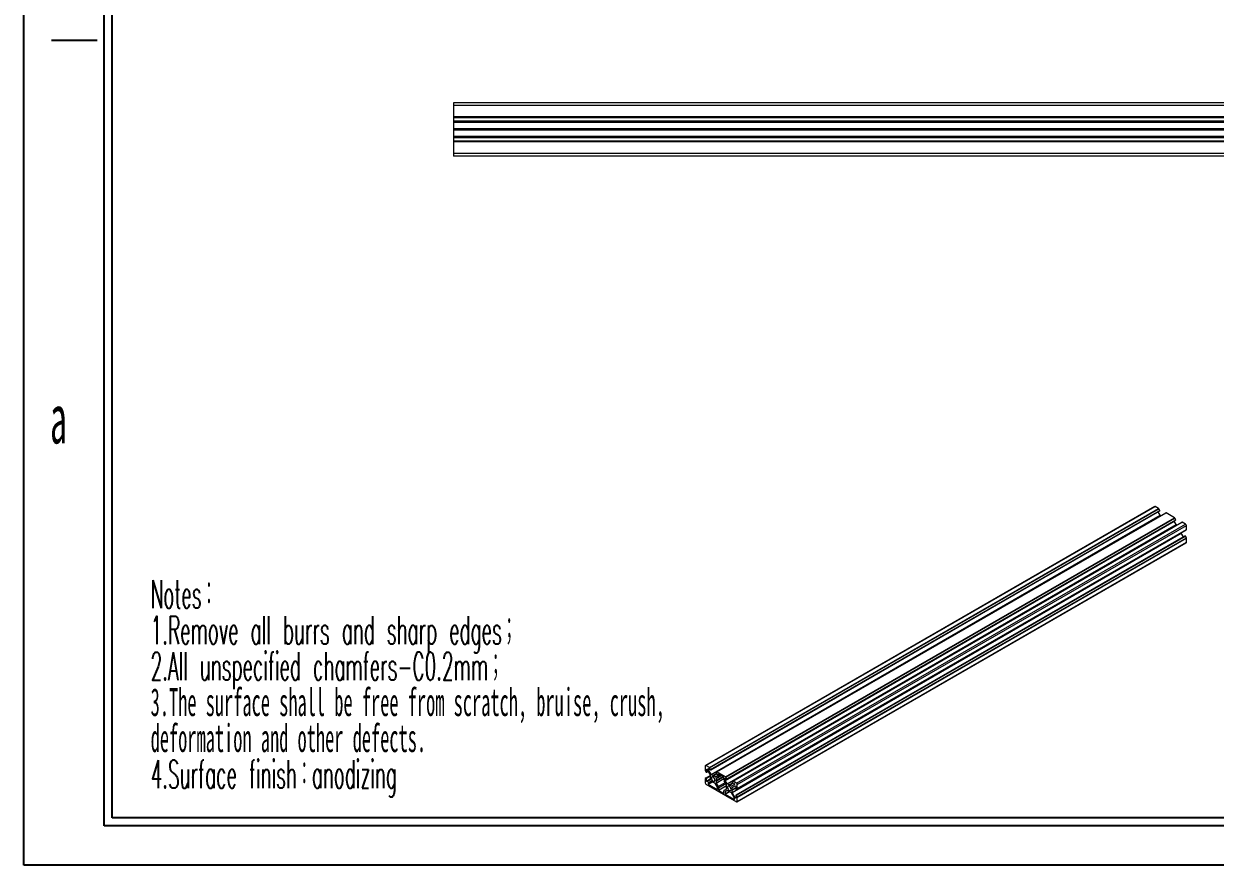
# Model space of a CAD drawing. Header units: millimetres. Extents: x 2 to 295, y 1 to 209.
# Drawn here: x 1.6 to 151.1, y 1.3 to 106.9 of the extents above; entities that cross this region are included whole.
import ezdxf

# ---------------------------------------------------------------- set-up
doc = ezdxf.new("R2010")
doc.units = ezdxf.units.MM
doc.layers.add('SLD-0', color=179, linetype='Continuous')
doc.styles.add('SLDTEXTSTYLE3', font='TXT', dxfattribs={"width": 0.484, "bigfont": 'bigfont'})
doc.styles.add('SLDTEXTSTYLE4', font='TXT', dxfattribs={"width": 0.484})
doc.styles.add('SLDTEXTSTYLE7', font='TXT', dxfattribs={"width": 0.5025})

# ---------------------------------------------------------------- blocks, each defined once
blk = doc.blocks.new('SW_NOTE_1')
at = {"layer": 'SLD-0', "color": 0, "char_height": 3.5, "attachment_point": 1}
for s, insert, style in [('Notes\\M+18146', (0, 4.51), 'SLDTEXTSTYLE3'), ('1.Remove all burrs and sharp edges\\M+18147', (0, -0.01), 'SLDTEXTSTYLE3'), ('2.All unspecified chamfers-C0.2mm\\M+18147', (0, -4.53), 'SLDTEXTSTYLE3'), ('3.The surface shall be free from scratch, bruise, crush,', (0, -9.05), 'SLDTEXTSTYLE4'), ('deformation and other defects.', (0, -13.57), 'SLDTEXTSTYLE4'), ('4.Surface finish\\M+18146anodizing', (0, -18.09), 'SLDTEXTSTYLE3')]:
    blk.add_mtext(s, dxfattribs=dict(at, insert=insert, style=style))

msp = doc.modelspace()

# ---------------------------------------------------------------- linework, layer by layer
at = {"color": 7, "linetype": 'Continuous', "lineweight": 15}
for p, q in [((241.5091, 96.9919), (55.5091, 96.9919)), ((55.5091, 96.9919), (55.5091, 96.6586)), ((241.5091, 96.6586), (55.5091, 96.6586)), ((55.5091, 96.6586), (55.5091, 95.2276)), ((241.5091, 95.2276), (55.5091, 95.2276)), ((55.5091, 95.2276), (55.5091, 95.1098)), ((241.5091, 95.1098), (55.5091, 95.1098)), ((55.5091, 95.1098), (55.5091, 94.7115)), ((241.5091, 94.7115), (55.5091, 94.7115)), ((55.5091, 94.7115), (55.5091, 94.6919)), ((241.5091, 94.6919), (55.5091, 94.6919)), ((55.5091, 94.6919), (55.5091, 94.5335)), ((241.5091, 94.5335), (55.5091, 94.5335)), ((55.5091, 94.5335), (55.5091, 94.5217)), ((241.5091, 94.5217), (55.5091, 94.5217)), ((55.5091, 94.5217), (55.5091, 93.7488)), ((241.5091, 93.7488), (55.5091, 93.7488)), ((55.5091, 93.7488), (55.5091, 93.7366)), ((55.5091, 93.7366), (241.5091, 93.7366)), ((55.5091, 93.7366), (55.5091, 93.6704)), ((241.5091, 93.6704), (55.5091, 93.6704)), ((55.5091, 93.6704), (55.5091, 93.6468)), ((241.5091, 93.6468), (55.5091, 93.6468)), ((55.5091, 93.6468), (55.5091, 93.5806)), ((241.5091, 93.5806), (55.5091, 93.5806)), ((55.5091, 93.5806), (55.5091, 93.5684)), ((241.5091, 93.5684), (55.5091, 93.5684)), ((55.5091, 93.5684), (55.5091, 92.7955)), ((241.5091, 92.7955), (55.5091, 92.7955)), ((55.5091, 92.7955), (55.5091, 92.7837)), ((241.5091, 92.7837), (55.5091, 92.7837)), ((55.5091, 92.7837), (55.5091, 92.6253)), ((241.5091, 92.6253), (55.5091, 92.6253)), ((55.5091, 92.6253), (55.5091, 92.6058)), ((241.5091, 92.6058), (55.5091, 92.6058)), ((55.5091, 92.6058), (55.5091, 92.2074)), ((241.5091, 92.2074), (55.5091, 92.2074)), ((55.5091, 92.2074), (55.5091, 92.0896)), ((241.5091, 92.0896), (55.5091, 92.0896)), ((55.5091, 92.0896), (55.5091, 90.6586)), ((241.5091, 90.6586), (55.5091, 90.6586)), ((55.5091, 90.6586), (55.5091, 90.3253)), ((241.5091, 90.3253), (55.5091, 90.3253)), ((143.4868, 46.3414), (87.1203, 13.8017)), ((87.1917, 13.7946), (143.5583, 46.3343)), ((87.6254, 13.5442), (143.9919, 46.0839)), ((87.6611, 13.5065), (144.0276, 46.0462)), ((87.7818, 13.2975), (144.1483, 45.8372)), ((87.7842, 13.2584), (144.1507, 45.7981)), ((87.7877, 13.2776), (144.1543, 45.8173)), ((87.7877, 13.2662), (144.1543, 45.8059)), ((87.8358, 12.678), (144.2023, 45.2177)), ((87.8393, 12.6742), (144.2058, 45.2139)), ((88.5407, 12.9988), (144.9072, 45.5385)), ((88.5764, 12.9953), (144.9429, 45.535)), ((89.6457, 12.3779), (146.0122, 44.9176)), ((89.6814, 12.3402), (146.0479, 44.8799)), ((143.9919, 46.0839), (143.5583, 46.3343)), ((144.2023, 45.2177), (143.938, 45.6753)), ((144.1483, 45.8372), (144.0276, 46.0462)), ((144.1543, 45.8059), (144.1543, 45.8173)), ((144.2754, 45.1738), (144.2058, 45.2139)), ((146.0122, 44.9176), (144.9429, 45.535)), ((146.1686, 44.6709), (146.0479, 44.8799)), ((89.5949, 11.9499), (145.9614, 44.4896)), ((89.5964, 11.945), (145.9629, 44.4846)), ((89.8021, 12.1312), (146.1686, 44.6709)), ((89.8045, 12.0921), (146.171, 44.6318)), ((89.808, 12.1113), (146.1746, 44.651)), ((89.808, 12.0999), (146.1746, 44.6396)), ((89.8403, 11.5225), (146.2068, 44.0622)), ((89.8474, 11.5149), (146.2139, 44.0546)), ((90.561, 11.8325), (146.9275, 44.3722)), ((90.5967, 11.829), (146.9632, 44.3687)), ((91.0303, 11.5786), (147.3968, 44.1183)), ((91.1166, 10.8702), (147.4831, 43.4099)), ((91.1313, 11.4037), (147.4979, 43.9434)), ((91.1313, 10.9029), (147.4979, 43.4426)), ((145.9614, 44.4896), (145.9614, 44.5108)), ((146.2068, 44.0622), (145.9629, 44.4846)), ((146.1746, 44.6396), (146.1746, 44.651)), ((146.2957, 44.0075), (146.2139, 44.0546)), ((147.3968, 44.1183), (146.9632, 44.3687)), ((147.3624, 43.3402), (147.4831, 43.4099)), ((147.4979, 43.4426), (147.4979, 43.9434)), ((90.4848, 10.425), (146.8514, 42.9647)), ((90.4863, 10.42), (146.8528, 42.9597)), ((147.3297, 42.6249), (90.9632, 10.0852)), ((90.9717, 10.0843), (147.3383, 42.624)), ((90.9816, 10.0787), (147.3481, 42.6184)), ((90.9958, 10.8005), (147.3624, 43.3402)), ((90.9958, 10.0636), (147.3624, 42.6033)), ((91.1166, 9.8545), (147.4831, 42.3942)), ((91.1313, 9.8047), (147.4979, 42.3444)), ((146.8514, 42.9647), (146.8514, 43.0452)), ((147.117, 42.5021), (146.8528, 42.9597)), ((147.3481, 42.6184), (147.3383, 42.624)), ((147.4831, 42.3942), (147.3624, 42.6033)), ((147.4979, 41.8437), (147.4979, 42.3444)), ((91.1018, 9.2386), (147.4683, 41.7783)), ((91.1313, 9.304), (147.4979, 41.8437)), ((87.0907, 13.7363), (87.0907, 13.2355)), ((87.6254, 13.5442), (87.1917, 13.7946)), ((87.7818, 13.2975), (87.6611, 13.5065)), ((87.0907, 12.1373), (87.0907, 11.6366)), ((87.1055, 13.1857), (87.2262, 12.9766)), ((87.2262, 12.2397), (87.1055, 12.17)), ((87.2262, 12.2397), (87.7372, 12.5347)), ((87.2405, 12.9616), (87.2503, 12.9559)), ((87.2503, 12.2327), (87.2405, 12.2383)), ((87.2589, 12.955), (87.4716, 13.0778)), ((87.2625, 12.9629), (87.2625, 13.3222)), ((87.2625, 11.8524), (87.2625, 12.2117)), ((87.2726, 13.328), (87.3523, 13.282)), ((87.3523, 13.282), (87.3533, 13.2826)), ((87.3523, 11.7889), (87.7373, 12.0111)), ((87.3559, 13.2782), (87.7358, 12.6202)), ((87.7358, 12.0079), (87.3559, 11.7885)), ((87.4544, 13.3409), (87.4544, 13.433)), ((87.4544, 13.3409), (87.5442, 13.3928)), ((87.4559, 13.3359), (87.5493, 13.3899)), ((87.8358, 12.678), (87.4559, 13.3359)), ((87.4645, 13.4388), (87.7756, 13.2592)), ((87.7358, 12.0079), (87.7383, 12.0093)), ((87.7372, 12.345), (87.7366, 12.3447)), ((87.7622, 12.3004), (87.7366, 12.2856)), ((87.7372, 12.6152), (87.7383, 12.6158)), ((87.7372, 12.6152), (87.7372, 12.3448)), ((87.7372, 12.2816), (87.7372, 12.0112)), ((87.7387, 12.3398), (87.7589, 12.3048)), ((87.7589, 12.2966), (87.7387, 12.2849)), ((87.7589, 12.2966), (87.7625, 12.2986)), ((87.7877, 13.2662), (87.7877, 13.2776)), ((88.0735, 12.539), (87.8393, 12.6742)), ((88.5482, 12.8132), (88.074, 12.5395)), ((88.0771, 12.5352), (88.5534, 12.8102)), ((88.0973, 12.5002), (88.0771, 12.5352)), ((88.0973, 12.5002), (88.5939, 12.7869)), ((88.1247, 12.5078), (88.1045, 12.4961)), ((88.5993, 12.7837), (88.1251, 12.51)), ((88.1282, 12.5074), (88.6031, 12.7815)), ((88.3746, 12.3652), (88.1282, 12.5074)), ((88.6257, 12.5053), (88.3818, 12.3645)), ((88.414, 12.916), (88.414, 12.9047)), ((88.5407, 12.9988), (88.42, 12.9291)), ((88.4262, 12.8837), (88.6221, 12.7705)), ((88.4429, 11.9017), (89.3254, 12.4112)), ((88.4631, 11.8667), (89.3658, 12.3879)), ((88.4645, 12.1789), (89.0962, 12.5435)), ((88.4645, 11.9249), (89.3162, 12.4165)), ((88.4645, 12.1789), (88.4645, 11.9249)), ((88.4645, 11.6078), (89.4535, 12.1787)), ((88.4652, 11.9209), (89.3199, 12.4144)), ((88.4652, 11.8619), (89.3711, 12.3848)), ((88.466, 12.1821), (89.0941, 12.5447)), ((88.7257, 12.3321), (88.466, 12.1821)), ((88.466, 11.6028), (89.4535, 12.1729)), ((89.6457, 12.3779), (88.5764, 12.9953)), ((88.6257, 12.5053), (88.6282, 12.5068)), ((88.6272, 12.7618), (88.6272, 12.5086)), ((88.7686, 12.7268), (88.7737, 12.7297)), ((88.7686, 12.7268), (88.7686, 12.4269)), ((89.4484, 12.3402), (88.7737, 12.7297)), ((89.4535, 12.0316), (89.4535, 12.3314)), ((89.5949, 12.2031), (89.5999, 12.2061)), ((89.5949, 11.9499), (89.5949, 12.2031)), ((89.5999, 12.2061), (89.7959, 12.0929)), ((89.8021, 12.1312), (89.6814, 12.3402)), ((89.808, 12.0999), (89.808, 12.1113)), ((87.1917, 11.4616), (91.0303, 9.2456)), ((87.3523, 11.7889), (87.2726, 11.8349)), ((87.4544, 11.612), (87.8394, 11.8343)), ((87.4544, 11.4675), (87.9646, 11.762)), ((87.4544, 11.612), (87.4544, 11.4675)), ((87.4559, 11.6153), (87.8383, 11.8361)), ((87.8358, 11.8347), (87.4559, 11.6153)), ((87.4594, 11.4587), (87.9747, 11.7562)), ((87.4594, 11.4587), (88.6221, 10.7875)), ((87.8358, 11.8347), (87.8383, 11.8361)), ((88.0735, 11.6991), (87.8393, 11.8343)), ((88.0767, 11.6966), (88.1023, 11.7114)), ((88.0771, 11.6988), (88.1009, 11.7125)), ((88.0973, 11.7104), (88.0771, 11.6988)), ((88.0973, 11.7104), (88.1009, 11.7125)), ((88.1247, 11.6713), (88.1045, 11.7063)), ((88.1278, 11.6671), (88.1284, 11.6674)), ((88.3746, 11.5253), (88.1282, 11.6675)), ((88.6257, 11.0953), (88.3818, 11.5178)), ((88.4631, 11.9216), (88.4429, 11.91)), ((88.4429, 11.91), (88.4631, 11.9216)), ((88.4429, 11.9017), (88.4631, 11.8667)), ((88.4645, 11.8618), (88.4645, 11.6078)), ((88.466, 11.6028), (88.7257, 11.153)), ((88.6221, 10.7875), (88.6272, 10.7904)), ((88.6272, 11.0903), (88.6282, 11.0909)), ((88.6272, 10.7904), (88.6272, 11.0903)), ((88.7686, 10.7088), (89.7575, 11.2797)), ((88.7686, 11.0087), (88.7686, 10.7088)), ((88.7737, 10.7), (89.7575, 11.268)), ((88.7737, 10.7), (89.4484, 10.3105)), ((89.4535, 10.3134), (89.4535, 10.6133)), ((89.7561, 11.4374), (89.4964, 11.8872)), ((89.4964, 10.7081), (89.7561, 10.8581)), ((89.5949, 10.5317), (89.8454, 10.6763)), ((89.5949, 10.2318), (90.1258, 10.5383)), ((89.5949, 10.5317), (89.5949, 10.2318)), ((89.8403, 11.5225), (89.5964, 11.945)), ((89.5964, 10.5349), (89.8443, 10.6781)), ((89.8418, 10.6766), (89.5964, 10.5349)), ((89.5999, 10.223), (90.1308, 10.5295)), ((89.7561, 10.8581), (89.7586, 10.8595)), ((89.7575, 11.1787), (89.7569, 11.1784)), ((89.7825, 11.1341), (89.7569, 11.1193)), ((89.7575, 11.4324), (89.7586, 11.4331)), ((89.7575, 11.1785), (89.7575, 11.4324)), ((89.7575, 10.8614), (89.7575, 11.1153)), ((89.7792, 11.1385), (89.759, 11.1735)), ((89.759, 11.1186), (89.7792, 11.1303)), ((89.7792, 11.1303), (89.7828, 11.1323)), ((89.8418, 10.6766), (89.8443, 10.6781)), ((90.0938, 10.5328), (89.8453, 10.6763)), ((90.0938, 11.3727), (89.8474, 11.5149)), ((90.5685, 11.6469), (90.0943, 11.3732)), ((90.097, 10.5303), (90.1226, 10.5451)), ((90.0974, 11.3689), (90.5737, 11.6439)), ((90.1176, 11.3339), (90.0974, 11.3689)), ((90.0974, 10.5325), (90.1212, 10.5462)), ((90.1176, 10.5441), (90.0974, 10.5325)), ((90.1176, 11.3339), (90.6142, 11.6206)), ((90.1176, 10.5441), (90.1212, 10.5462)), ((90.145, 11.3415), (90.1248, 11.3298)), ((90.145, 10.505), (90.1248, 10.54)), ((90.6196, 11.6174), (90.1454, 11.3437)), ((90.1481, 10.5008), (90.1487, 10.5011)), ((90.1485, 11.3411), (90.6234, 11.6152)), ((90.3828, 11.2059), (90.1485, 11.3411)), ((90.3828, 10.366), (90.1485, 10.5012)), ((90.3828, 11.2059), (90.7677, 11.4282)), ((90.7662, 11.4249), (90.3863, 11.2056)), ((90.4343, 11.7497), (90.4343, 11.7384)), ((90.561, 11.8325), (90.4403, 11.7628)), ((90.4465, 11.7174), (90.7576, 11.5378)), ((90.4632, 10.7354), (90.9596, 11.022)), ((90.4632, 10.7437), (90.4834, 10.7553)), ((90.4632, 10.7437), (90.4834, 10.7553)), ((90.4834, 10.7004), (90.4632, 10.7354)), ((90.4834, 10.7004), (90.9596, 10.9754)), ((90.4848, 11.0291), (90.8698, 11.2513)), ((90.4848, 10.7586), (90.9596, 11.0327)), ((90.4848, 10.7586), (90.4848, 11.0291)), ((90.4848, 10.425), (90.4848, 10.6955)), ((90.4855, 10.7546), (90.9596, 11.0283)), ((90.4855, 10.6956), (90.9596, 10.9693)), ((90.4863, 11.0323), (90.8688, 11.2531)), ((90.4863, 11.0323), (90.8662, 11.2517)), ((91.0303, 11.5786), (90.5967, 11.829)), ((90.7662, 11.4249), (90.7687, 11.4264)), ((90.7677, 11.5203), (90.7677, 11.4282)), ((90.8662, 11.2517), (90.8687, 11.2532)), ((90.8698, 11.2514), (90.9495, 11.2053)), ((90.9596, 11.1878), (90.9596, 10.8286)), ((90.9717, 10.8076), (90.9816, 10.8019)), ((90.9958, 10.8005), (91.1166, 10.8702)), ((91.1313, 10.9029), (91.1313, 11.4037)), ((89.4484, 10.3105), (89.4535, 10.3134)), ((89.5999, 10.223), (90.7626, 9.5518)), ((90.3828, 10.366), (90.3838, 10.3666)), ((90.7662, 9.7043), (90.3863, 10.3623)), ((90.8662, 9.762), (90.4863, 10.42)), ((90.7626, 9.5518), (90.7677, 9.5547)), ((90.7677, 9.6993), (90.7687, 9.6999)), ((90.7677, 9.5547), (90.7677, 9.6993)), ((90.8662, 9.762), (90.9596, 9.816)), ((90.8698, 9.7583), (90.9596, 9.8101)), ((90.9495, 9.7122), (90.8698, 9.7583)), ((90.9596, 10.0773), (90.9596, 9.7181)), ((90.9816, 10.0787), (90.9717, 10.0843)), ((91.1166, 9.8545), (90.9958, 10.0636)), ((91.1313, 9.304), (91.1313, 9.8047))]:
    msp.add_line(p, q, dxfattribs=at)
at = {"color": 8, "linetype": 'Continuous', "lineweight": 15}
for p, q in [((87.2405, 12.2383), (87.7372, 12.5251)), ((87.2503, 12.2327), (87.7372, 12.5137)), ((87.2625, 13.3222), (87.2726, 13.328)), ((87.2625, 12.9629), (87.4691, 13.0822)), ((87.2625, 12.2117), (87.7372, 12.4858)), ((87.2625, 11.8524), (87.7372, 12.1265)), ((87.2726, 11.8349), (87.7372, 12.1031)), ((87.4544, 13.433), (87.4645, 13.4388)), ((88.3746, 12.3652), (88.6272, 12.511)), ((88.7257, 12.3321), (89.0941, 12.5448)), ((88.7686, 12.4269), (89.0334, 12.5798)), ((88.7257, 11.153), (89.6216, 11.6702)), ((88.7686, 11.0087), (89.6949, 11.5434)), ((90.9495, 9.7122), (90.9596, 9.7181))]:
    msp.add_line(p, q, dxfattribs=at)
at = {"color": 7, "linetype": 'Continuous', "lineweight": 15, "flags": 128}
for points in [[(87.3523, 13.282), (87.3527, 13.2825), (87.3533, 13.2826), (87.3541, 13.2823), (87.3548, 13.2817), (87.3554, 13.2809), (87.3559, 13.2799), (87.356, 13.279), (87.3559, 13.2782)], [(87.4559, 13.3359), (87.4551, 13.3362), (87.4544, 13.3368), (87.4538, 13.3376), (87.4533, 13.3386), (87.4532, 13.3396), (87.4533, 13.3403), (87.4538, 13.3408), (87.4544, 13.3409)], [(87.7358, 12.6202), (87.7365, 12.62), (87.7372, 12.6194), (87.7379, 12.6185), (87.7383, 12.6176), (87.7384, 12.6166), (87.7383, 12.6158), (87.7379, 12.6154), (87.7372, 12.6152)], [(87.7372, 12.0112), (87.7379, 12.0103), (87.7383, 12.0093), (87.7384, 12.0084), (87.7383, 12.0076), (87.7379, 12.0072), (87.7372, 12.007), (87.7365, 12.0073), (87.7358, 12.0079)], [(87.7372, 12.3448), (87.7366, 12.3447), (87.7362, 12.3442), (87.736, 12.3434), (87.7362, 12.3425), (87.7366, 12.3415), (87.7372, 12.3407), (87.738, 12.3401), (87.7387, 12.3398)], [(87.7387, 12.2849), (87.738, 12.2855), (87.7372, 12.2857), (87.7366, 12.2856), (87.7362, 12.2851), (87.736, 12.2844), (87.7362, 12.2834), (87.7366, 12.2825), (87.7372, 12.2816)], [(87.7589, 12.3048), (87.7603, 12.3037), (87.7614, 12.3021), (87.7622, 12.3004), (87.7625, 12.2986), (87.7622, 12.2972), (87.7614, 12.2963), (87.7603, 12.2961), (87.7589, 12.2966)], [(87.8393, 12.6742), (87.8389, 12.6737), (87.8383, 12.6736), (87.8375, 12.6739), (87.8368, 12.6744), (87.8362, 12.6753), (87.8358, 12.6763), (87.8356, 12.6772), (87.8358, 12.678)], [(88.3231, 11.975), (88.3062, 12.0829), (88.258, 12.194), (88.1859, 12.2913), (88.1009, 12.3599), (88.0158, 12.3895), (87.9437, 12.3754), (87.8956, 12.32), (87.8787, 12.2316), (87.8956, 12.1236), (87.9437, 12.0125), (88.0158, 11.9153), (88.1009, 11.8466), (88.1859, 11.8171), (88.258, 11.8311), (88.3062, 11.8865), (88.3231, 11.975)], [(88.0771, 12.5352), (88.0773, 12.536), (88.0771, 12.5369), (88.0767, 12.5379), (88.0761, 12.5387), (88.0753, 12.5393), (88.0746, 12.5396), (88.074, 12.5395), (88.0735, 12.539)], [(88.1045, 12.4961), (88.1042, 12.4947), (88.1034, 12.4938), (88.1023, 12.4936), (88.1009, 12.494), (88.0995, 12.4951), (88.0984, 12.4967), (88.0976, 12.4985), (88.0973, 12.5002)], [(88.1282, 12.5074), (88.1278, 12.5084), (88.1272, 12.5092), (88.1264, 12.5098), (88.1257, 12.5101), (88.1251, 12.51), (88.1247, 12.5095), (88.1245, 12.5087), (88.1247, 12.5078)], [(88.466, 12.1821), (88.4653, 12.1827), (88.4645, 12.183), (88.4639, 12.1829), (88.4635, 12.1824), (88.4633, 12.1816), (88.4635, 12.1807), (88.4639, 12.1797), (88.4645, 12.1789)], [(88.6221, 12.7705), (88.6233, 12.7708), (88.6247, 12.7703), (88.626, 12.7692), (88.6272, 12.7676), (88.628, 12.7658), (88.6282, 12.7641), (88.628, 12.7627), (88.6272, 12.7618)], [(88.6272, 12.5086), (88.6278, 12.5077), (88.6282, 12.5068), (88.6284, 12.5058), (88.6282, 12.5051), (88.6278, 12.5046), (88.6272, 12.5045), (88.6264, 12.5047), (88.6257, 12.5053)], [(88.7737, 12.7297), (88.7725, 12.7313), (88.7711, 12.7324), (88.7698, 12.7329), (88.7686, 12.7326), (88.7678, 12.7318), (88.7676, 12.7303), (88.7678, 12.7286), (88.7686, 12.7268)], [(89.4535, 12.3314), (89.4543, 12.3323), (89.4545, 12.3338), (89.4543, 12.3355), (89.4535, 12.3373), (89.4523, 12.3388), (89.451, 12.3399), (89.4496, 12.3404), (89.4484, 12.3402)], [(89.5949, 12.2031), (89.5941, 12.2049), (89.5939, 12.2067), (89.5941, 12.2081), (89.5949, 12.209), (89.5961, 12.2092), (89.5974, 12.2087), (89.5988, 12.2076), (89.5999, 12.2061)], [(87.3559, 11.7885), (87.356, 11.7876), (87.3559, 11.7868), (87.3554, 11.7863), (87.3548, 11.7862), (87.3541, 11.7865), (87.3533, 11.7871), (87.3527, 11.7879), (87.3523, 11.7889)], [(87.4559, 11.6153), (87.4551, 11.6159), (87.4544, 11.6162), (87.4538, 11.616), (87.4533, 11.6156), (87.4532, 11.6148), (87.4533, 11.6138), (87.4538, 11.6129), (87.4544, 11.612)], [(87.4544, 11.4675), (87.4536, 11.4666), (87.4533, 11.4652), (87.4536, 11.4634), (87.4544, 11.4616), (87.4555, 11.4601), (87.4569, 11.459), (87.4583, 11.4585), (87.4594, 11.4587)], [(87.8393, 11.8343), (87.8389, 11.8353), (87.8383, 11.8361), (87.8375, 11.8367), (87.8368, 11.837), (87.8362, 11.8369), (87.8358, 11.8364), (87.8356, 11.8356), (87.8358, 11.8347)], [(88.0771, 11.6988), (88.0773, 11.6978), (88.0771, 11.6971), (88.0767, 11.6966), (88.0761, 11.6965), (88.0753, 11.6967), (88.0746, 11.6973), (88.074, 11.6982), (88.0735, 11.6991)], [(88.1045, 11.7063), (88.1042, 11.708), (88.1034, 11.7098), (88.1023, 11.7114), (88.1009, 11.7125), (88.0995, 11.713), (88.0984, 11.7127), (88.0976, 11.7119), (88.0973, 11.7104)], [(88.1282, 11.6675), (88.1278, 11.6671), (88.1272, 11.6669), (88.1264, 11.6672), (88.1257, 11.6678), (88.1251, 11.6686), (88.1247, 11.6696), (88.1245, 11.6705), (88.1247, 11.6713)], [(88.4429, 11.91), (88.4415, 11.9104), (88.4403, 11.9102), (88.4396, 11.9093), (88.4393, 11.9079), (88.4396, 11.9062), (88.4403, 11.9044), (88.4415, 11.9028), (88.4429, 11.9017)], [(88.4645, 11.9249), (88.4652, 11.9241), (88.4656, 11.9231), (88.4657, 11.9222), (88.4656, 11.9214), (88.4652, 11.9209), (88.4645, 11.9208), (88.4638, 11.921), (88.4631, 11.9216)], [(88.4631, 11.8667), (88.4638, 11.8665), (88.4645, 11.8659), (88.4652, 11.865), (88.4656, 11.8641), (88.4657, 11.8631), (88.4656, 11.8624), (88.4652, 11.8619), (88.4645, 11.8618)], [(88.4645, 11.6078), (88.4639, 11.6077), (88.4635, 11.6072), (88.4633, 11.6064), (88.4635, 11.6055), (88.4639, 11.6045), (88.4645, 11.6037), (88.4653, 11.6031), (88.466, 11.6028)], [(88.6221, 10.7875), (88.6233, 10.786), (88.6247, 10.7848), (88.626, 10.7844), (88.6272, 10.7846), (88.628, 10.7855), (88.6282, 10.7869), (88.628, 10.7886), (88.6272, 10.7904)], [(88.6272, 11.0903), (88.6278, 11.0904), (88.6282, 11.0909), (88.6284, 11.0917), (88.6282, 11.0926), (88.6278, 11.0936), (88.6272, 11.0944), (88.6264, 11.095), (88.6257, 11.0953)], [(88.7686, 10.7088), (88.7678, 10.7079), (88.7676, 10.7065), (88.7678, 10.7047), (88.7686, 10.703), (88.7698, 10.7014), (88.7711, 10.7003), (88.7725, 10.6998), (88.7737, 10.7)], [(89.5964, 11.945), (89.5956, 11.9452), (89.5949, 11.9458), (89.5943, 11.9467), (89.5939, 11.9476), (89.5937, 11.9486), (89.5939, 11.9493), (89.5943, 11.9498), (89.5949, 11.9499)], [(89.5964, 10.5349), (89.5956, 10.5355), (89.5949, 10.5358), (89.5943, 10.5357), (89.5939, 10.5352), (89.5937, 10.5344), (89.5939, 10.5335), (89.5943, 10.5325), (89.5949, 10.5317)], [(89.7575, 11.4324), (89.7582, 11.4326), (89.7586, 11.4331), (89.7587, 11.4338), (89.7586, 11.4348), (89.7582, 11.4357), (89.7575, 11.4366), (89.7568, 11.4372), (89.7561, 11.4374)], [(89.7561, 10.8581), (89.7568, 10.8575), (89.7575, 10.8572), (89.7582, 10.8574), (89.7586, 10.8578), (89.7587, 10.8586), (89.7586, 10.8595), (89.7582, 10.8605), (89.7575, 10.8614)], [(89.759, 11.1735), (89.7583, 11.1738), (89.7575, 11.1744), (89.7569, 11.1752), (89.7565, 11.1762), (89.7563, 11.1771), (89.7565, 11.1779), (89.7569, 11.1784), (89.7575, 11.1785)], [(89.7575, 11.1153), (89.7569, 11.1162), (89.7565, 11.1171), (89.7563, 11.1181), (89.7565, 11.1188), (89.7569, 11.1193), (89.7575, 11.1194), (89.7583, 11.1192), (89.759, 11.1186)], [(89.7792, 11.1303), (89.7806, 11.1298), (89.7817, 11.13), (89.7825, 11.1309), (89.7828, 11.1323), (89.7825, 11.1341), (89.7817, 11.1358), (89.7806, 11.1374), (89.7792, 11.1385)], [(89.8453, 10.6763), (89.8449, 10.6772), (89.8443, 10.6781), (89.8436, 10.6787), (89.8428, 10.6789), (89.8422, 10.6788), (89.8418, 10.6783), (89.8416, 10.6776), (89.8418, 10.6766)], [(90.3434, 10.8087), (90.3265, 10.9166), (90.2783, 11.0277), (90.2062, 11.125), (90.1212, 11.1936), (90.0361, 11.2232), (89.964, 11.2091), (89.9159, 11.1537), (89.899, 11.0653), (89.9159, 10.9573), (89.964, 10.8462), (90.0361, 10.749), (90.1212, 10.6803), (90.2062, 10.6508), (90.2783, 10.6648), (90.3265, 10.7202), (90.3434, 10.8087)], [(90.0974, 11.3689), (90.0976, 11.3697), (90.0974, 11.3706), (90.097, 11.3716), (90.0964, 11.3724), (90.0956, 11.373), (90.0949, 11.3733), (90.0943, 11.3732), (90.0938, 11.3727)], [(90.0974, 10.5325), (90.0976, 10.5315), (90.0974, 10.5308), (90.097, 10.5303), (90.0964, 10.5302), (90.0956, 10.5304), (90.0949, 10.531), (90.0943, 10.5319), (90.0938, 10.5328)], [(90.1248, 11.3298), (90.1245, 11.3284), (90.1237, 11.3275), (90.1226, 11.3273), (90.1212, 11.3277), (90.1198, 11.3288), (90.1187, 11.3304), (90.1179, 11.3322), (90.1176, 11.3339)], [(90.1248, 10.54), (90.1245, 10.5417), (90.1237, 10.5435), (90.1226, 10.5451), (90.1212, 10.5462), (90.1198, 10.5467), (90.1187, 10.5464), (90.1179, 10.5456), (90.1176, 10.5441)], [(90.1485, 11.3411), (90.1481, 11.3421), (90.1475, 11.3429), (90.1468, 11.3435), (90.146, 11.3438), (90.1454, 11.3437), (90.145, 11.3432), (90.1448, 11.3424), (90.145, 11.3415)], [(90.1485, 10.5012), (90.1481, 10.5008), (90.1475, 10.5006), (90.1468, 10.5009), (90.146, 10.5015), (90.1454, 10.5023), (90.145, 10.5033), (90.1448, 10.5042), (90.145, 10.505)], [(90.3863, 11.2056), (90.3865, 11.2046), (90.3863, 11.2038), (90.3859, 11.2034), (90.3853, 11.2032), (90.3845, 11.2035), (90.3838, 11.2041), (90.3832, 11.2049), (90.3828, 11.2059)], [(90.4632, 10.7354), (90.4618, 10.7365), (90.4606, 10.7381), (90.4599, 10.7399), (90.4596, 10.7416), (90.4599, 10.743), (90.4606, 10.7439), (90.4618, 10.7442), (90.4632, 10.7437)], [(90.4834, 10.7553), (90.4841, 10.7547), (90.4848, 10.7545), (90.4855, 10.7546), (90.4859, 10.7551), (90.486, 10.7559), (90.4859, 10.7568), (90.4855, 10.7578), (90.4848, 10.7586)], [(90.4848, 10.6955), (90.4855, 10.6956), (90.4859, 10.6961), (90.486, 10.6968), (90.4859, 10.6978), (90.4855, 10.6987), (90.4848, 10.6996), (90.4841, 10.7002), (90.4834, 10.7004)], [(90.4848, 11.0291), (90.4842, 11.0299), (90.4838, 11.0309), (90.4837, 11.0318), (90.4838, 11.0326), (90.4842, 11.0331), (90.4848, 11.0332), (90.4856, 11.0329), (90.4863, 11.0323)], [(90.7677, 11.4282), (90.7683, 11.4274), (90.7687, 11.4264), (90.7689, 11.4254), (90.7687, 11.4247), (90.7683, 11.4242), (90.7677, 11.4241), (90.7669, 11.4243), (90.7662, 11.4249)], [(90.8662, 11.2517), (90.8661, 11.2527), (90.8662, 11.2534), (90.8666, 11.2539), (90.8673, 11.254), (90.868, 11.2538), (90.8687, 11.2532), (90.8694, 11.2523), (90.8698, 11.2514)], [(89.4484, 10.3105), (89.4496, 10.3089), (89.451, 10.3078), (89.4523, 10.3074), (89.4535, 10.3076), (89.4543, 10.3085), (89.4545, 10.3099), (89.4543, 10.3116), (89.4535, 10.3134)], [(89.5949, 10.2318), (89.5941, 10.2309), (89.5939, 10.2295), (89.5941, 10.2277), (89.5949, 10.2259), (89.5961, 10.2244), (89.5974, 10.2233), (89.5988, 10.2228), (89.5999, 10.223)], [(90.3863, 10.3623), (90.3865, 10.363), (90.3863, 10.364), (90.3859, 10.3649), (90.3853, 10.3658), (90.3845, 10.3664), (90.3838, 10.3666), (90.3832, 10.3665), (90.3828, 10.366)], [(90.4863, 10.42), (90.4856, 10.4203), (90.4848, 10.4209), (90.4842, 10.4217), (90.4838, 10.4227), (90.4837, 10.4236), (90.4838, 10.4244), (90.4842, 10.4249), (90.4848, 10.425)], [(90.7626, 9.5518), (90.7638, 9.5503), (90.7652, 9.5492), (90.7665, 9.5487), (90.7677, 9.5489), (90.7685, 9.5498), (90.7687, 9.5512), (90.7685, 9.553), (90.7677, 9.5547)], [(90.7677, 9.6993), (90.7683, 9.6994), (90.7687, 9.6999), (90.7689, 9.7007), (90.7687, 9.7016), (90.7683, 9.7026), (90.7677, 9.7034), (90.7669, 9.704), (90.7662, 9.7043)], [(90.8698, 9.7583), (90.8694, 9.7578), (90.8687, 9.7577), (90.868, 9.7579), (90.8673, 9.7585), (90.8666, 9.7594), (90.8662, 9.7603), (90.8661, 9.7613), (90.8662, 9.762)]]:
    msp.add_lwpolyline(points, dxfattribs=at)
at = {"color": 7, "linetype": 'Continuous', "lineweight": 15}
for centre, radius, start, end in [((143.5164, 46.2759), 0.0719, 54.382423, 114.307119), ((143.9374, 45.9965), 0.103, 28.855606, 58.045331), ((144.1131, 45.8158), 0.0412, 1.956496, 31.143731), ((144.1457, 45.8051), 0.00862, 305.698038, 5.620379), ((144.2057, 45.2167), 0.00354, 164.454034, 255.545966), ((144.922, 45.5057), 0.0359, 54.381822, 114.313958), ((145.9577, 44.8302), 0.103, 28.855606, 58.045331), ((145.9638, 44.4881), 0.00354, 164.454034, 255.545966), ((146.1334, 44.6495), 0.0412, 1.956496, 31.143731), ((146.166, 44.6388), 0.00862, 305.698038, 5.620379), ((146.2249, 44.0721), 0.0206, 208.855606, 238.045331), ((146.9423, 44.3395), 0.0359, 54.381822, 114.313958), ((147.2785, 43.9334), 0.2195, 2.605479, 57.394521), ((147.4621, 43.4391), 0.0359, 305.698033, 5.620384), ((146.8537, 42.9631), 0.00354, 164.454034, 255.545966), ((147.3332, 42.617), 0.00862, 54.381828, 114.313952), ((147.3263, 42.5834), 0.0412, 28.855606, 58.045331), ((147.3949, 42.3409), 0.1031, 1.956496, 31.143731), ((147.4279, 41.8359), 0.0704, 305.013333, 6.298847), ((87.1523, 13.7462), 0.0624, 50.796715, 189.214037), ((87.5709, 13.4568), 0.103, 28.855606, 58.045331), ((87.1265, 12.1409), 0.0359, 125.698033, 185.620384), ((87.1937, 13.239), 0.1031, 181.956496, 211.143731), ((87.2623, 12.9965), 0.0412, 208.855606, 238.045331), ((87.2322, 12.2266), 0.0144, 54.381822, 114.313958), ((87.2551, 12.9617), 0.00749, 230.796715, 9.214037), ((87.2361, 12.2105), 0.0263, 2.605479, 57.394521), ((87.2686, 13.3232), 0.00624, 50.796715, 189.214037), ((87.4605, 13.434), 0.00624, 50.796715, 189.214037), ((87.7803, 13.265), 0.00749, 230.796715, 9.214037), ((87.7465, 13.2761), 0.0412, 1.956496, 31.143731), ((88.3788, 12.371), 0.00719, 234.381822, 294.313958), ((88.4283, 12.9174), 0.0144, 125.698033, 185.620384), ((88.4404, 12.9059), 0.0263, 182.605479, 237.394521), ((88.5555, 12.9661), 0.0359, 54.381822, 114.313958), ((88.6649, 12.4167), 0.1042, 305.698033, 5.620384), ((89.7522, 12.0418), 0.2989, 181.956496, 211.143731), ((89.5912, 12.2905), 0.103, 28.855606, 58.045331), ((89.8007, 12.0987), 0.00749, 230.796715, 9.214037), ((89.7668, 12.1099), 0.0412, 1.956496, 31.143731), ((87.3101, 11.6466), 0.2195, 182.605479, 237.394521), ((87.2844, 11.8534), 0.022, 182.605479, 237.394521), ((88.3637, 11.5078), 0.0206, 28.855606, 58.045331), ((88.4699, 10.9985), 0.2989, 1.956496, 31.143731), ((89.5572, 10.6235), 0.1042, 125.698033, 185.620384), ((89.8583, 11.5324), 0.0206, 208.855606, 238.045331), ((90.4486, 11.7511), 0.0144, 125.698033, 185.620384), ((90.4607, 11.7396), 0.0263, 182.605479, 237.394521), ((90.5758, 11.7998), 0.0359, 54.381822, 114.313958), ((90.7458, 11.5193), 0.022, 2.605479, 57.394521), ((90.9377, 11.1868), 0.022, 2.605479, 57.394521), ((90.9859, 10.8298), 0.0263, 182.605479, 237.394521), ((90.9899, 10.8136), 0.0144, 234.381822, 294.313958), ((90.912, 11.3937), 0.2195, 2.605479, 57.394521), ((91.0956, 10.8994), 0.0359, 305.698033, 5.620384), ((90.9535, 9.7171), 0.00624, 230.796715, 9.214037), ((90.967, 10.0785), 0.00749, 50.796715, 189.214037), ((90.9597, 10.0437), 0.0412, 28.855606, 58.045331), ((91.0698, 9.294), 0.0624, 230.796715, 9.214037), ((91.0283, 9.8012), 0.1031, 1.956496, 31.143731)]:
    msp.add_arc(centre, radius, start, end, dxfattribs=at)
at = {"layer": 'SLD-0'}
for p, q in [((1.5907, 1.2938), (1.5907, 208.6737)), ((12.6748, 7.2189), (12.6748, 197.811)), ((289.1814, 7.2189), (12.6748, 7.2189)), ((295.1066, 1.2938), (1.5907, 1.2938))]:
    msp.add_line(p, q, dxfattribs=at)
at = {"layer": 'SLD-0', "color": 6, "linetype": 'Continuous'}
for p, q in [((11.6873, 6.2314), (11.6873, 198.7985)), ((10.8046, 104.8527), (5.0681, 104.8527)), ((290.1689, 6.2314), (11.6873, 6.2314))]:
    msp.add_line(p, q, dxfattribs=at)

# ---------------------------------------------------------------- block references
at = {"layer": 'SLD-0', "color": 5}
msp.add_blockref('SW_NOTE_1', (17.5036, 32.5709), dxfattribs=at)

# ---------------------------------------------------------------- texts
at = {"layer": 'SLD-0', "insert": (4.8798, 60.4234), "char_height": 6.172, "attachment_point": 1, "style": 'SLDTEXTSTYLE7'}
msp.add_mtext('a', dxfattribs=at)

doc.saveas('drawing.dxf')
